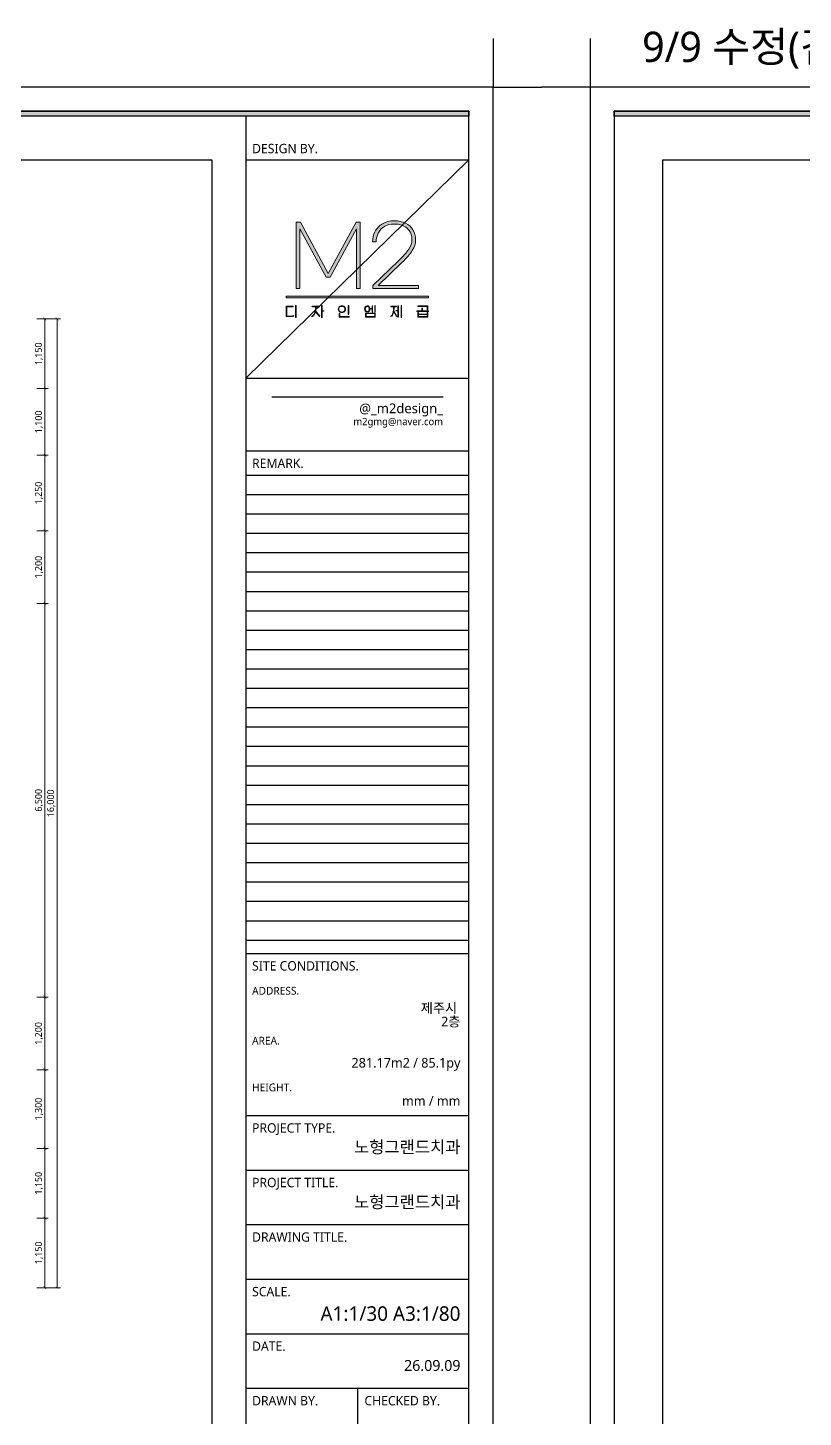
# Model space of a CAD drawing. Header units: metres. Extents: x 11578468 to 47831421, y -58341524 to -14256839.
# Drawn here: x 23853246 to 23866049, y -29070471 to -29047523 of the extents above; entities that cross this region are included whole.
import ezdxf
from ezdxf.enums import TextEntityAlignment as Align

# ---------------------------------------------------------------- set-up
doc = ezdxf.new("R2010")
doc.units = ezdxf.units.M
doc.header["$LTSCALE"] = 50
doc.header["$MEASUREMENT"] = 0
doc.linetypes.add('DH-HID2', pattern=[1.2, 0.8, -0.4])
doc.layers.get('0').update_dxf_attribs({"linetype": 'CONTINUOUS'})
doc.layers.get('DEFPOINTS').update_dxf_attribs({"linetype": 'CONTINUOUS'})
for name, color, linetype in [('_U+B808_U+C774_U+C5B4 2', 7, 'CONTINUOUS'), ('FORM(YOURNAME)-1', 1, 'CONTINUOUS'), ('FORM(YOURNAME)-11', 1, 'CONTINUOUS'), ('FU-FURM', 251, 'DH-HID2'), ('TEX', 7, 'CONTINUOUS')]:
    doc.layers.add(name, color=color, linetype=linetype)
doc.layers.add('ha', color=8, linetype='CONTINUOUS', lineweight=5)
doc.styles.add('JT1', font='malgun.ttf')
doc.styles.add('N 맑은고딕', font='malgun.ttf')
doc.styles.add('YOURNAME', font='malgun.ttf')

# ---------------------------------------------------------------- blocks, each defined once
blk = doc.blocks.new('block 34')
at = {"layer": '_U+B808_U+C774_U+C5B4 2'}
h = blk.add_hatch(color=35, dxfattribs=at)
h.dxf.hatch_style = 2
h.paths.add_polyline_path([(674.6, -105.53), (675.73, -105.53), (683.42, -119.69), (691.1, -105.53), (692.22, -105.53), (692.22, -123.82), (691.22, -123.82), (691.22, -107.31), (683.97, -120.67), (682.84, -120.67), (675.59, -107.31), (675.59, -123.82), (674.6, -123.82)])
h = blk.add_hatch(color=35, dxfattribs=at)
h.dxf.hatch_style = 2
edge = h.paths.add_edge_path()
edge.add_spline(control_points=[(704.68, -105.78), (705.57, -106.21), (706.25, -106.83), (706.73, -107.63), (707.21, -108.43), (707.45, -109.38), (707.45, -110.46), (707.45, -111.43), (707.14, -112.39), (706.53, -113.34), (705.92, -114.29), (704.98, -115.38), (703.7, -116.62), (703.7, -116.62), (697.12, -122.91), (697.12, -122.91), (697.12, -122.91), (708.26, -122.91), (708.26, -122.91), (708.26, -122.91), (708.26, -123.82), (708.26, -123.82), (708.26, -123.82), (695.66, -123.82), (695.66, -123.82), (695.66, -123.82), (695.66, -122.91), (695.66, -122.91), (695.66, -122.91), (702.73, -116.15), (702.73, -116.15), (703.99, -114.93), (704.93, -113.86), (705.54, -112.95), (706.15, -112.03), (706.45, -111.2), (706.45, -110.46), (706.45, -109.07), (706.01, -107.98), (705.12, -107.2), (704.23, -106.42), (703.05, -106.03), (701.57, -106.03), (700.53, -106.03), (699.64, -106.26), (698.89, -106.71), (698.15, -107.15), (697.57, -107.75), (697.18, -108.5), (696.79, -109.25), (696.59, -110.06), (696.59, -110.94), (696.59, -110.94), (695.59, -110.94), (695.59, -110.94), (695.59, -109.89), (695.83, -108.93), (696.3, -108.05), (696.77, -107.17), (697.46, -106.46), (698.36, -105.93), (699.26, -105.4), (700.33, -105.13), (701.57, -105.13), (702.76, -105.13), (703.79, -105.35), (704.68, -105.78)], knot_values=[0, 0, 0, 0, 1, 1, 1, 2, 2, 2, 3, 3, 3, 4, 4, 4, 5, 5, 5, 6, 6, 6, 7, 7, 7, 8, 8, 8, 9, 9, 9, 10, 10, 10, 11, 11, 11, 12, 12, 12, 13, 13, 13, 14, 14, 14, 15, 15, 15, 16, 16, 16, 17, 17, 17, 18, 18, 18, 19, 19, 19, 20, 20, 20, 21, 21, 21, 22, 22, 22, 22], degree=3, periodic=0)
at = {"layer": '_U+B808_U+C774_U+C5B4 2', "lineweight": 0}
blk.add_lwpolyline([(674.6, -105.53), (675.73, -105.53), (683.42, -119.69), (691.1, -105.53), (692.22, -105.53), (692.22, -123.82), (691.22, -123.82), (691.22, -107.31), (683.97, -120.67), (682.84, -120.67), (675.59, -107.31), (675.59, -123.82), (674.6, -123.82), (674.6, -105.53)], dxfattribs=at)
blk.add_open_spline([(704.68, -105.78), (705.57, -106.21), (706.25, -106.83), (706.73, -107.63), (707.21, -108.43), (707.45, -109.38), (707.45, -110.46), (707.45, -111.43), (707.14, -112.39), (706.53, -113.34), (705.92, -114.29), (704.98, -115.38), (703.7, -116.62), (703.7, -116.62), (697.12, -122.91), (697.12, -122.91), (697.12, -122.91), (708.26, -122.91), (708.26, -122.91), (708.26, -122.91), (708.26, -123.82), (708.26, -123.82), (708.26, -123.82), (695.66, -123.82), (695.66, -123.82), (695.66, -123.82), (695.66, -122.91), (695.66, -122.91), (695.66, -122.91), (702.73, -116.15), (702.73, -116.15), (703.99, -114.93), (704.93, -113.86), (705.54, -112.95), (706.15, -112.03), (706.45, -111.2), (706.45, -110.46), (706.45, -109.07), (706.01, -107.98), (705.12, -107.2), (704.23, -106.42), (703.05, -106.03), (701.57, -106.03), (700.53, -106.03), (699.64, -106.26), (698.89, -106.71), (698.15, -107.15), (697.57, -107.75), (697.18, -108.5), (696.79, -109.25), (696.59, -110.06), (696.59, -110.94), (696.59, -110.94), (695.59, -110.94), (695.59, -110.94), (695.59, -109.89), (695.83, -108.93), (696.3, -108.05), (696.77, -107.17), (697.46, -106.46), (698.36, -105.93), (699.26, -105.4), (700.33, -105.13), (701.57, -105.13), (702.76, -105.13), (703.79, -105.35), (704.68, -105.78)], degree=3, knots=[0, 0, 0, 0, 1, 1, 1, 2, 2, 2, 3, 3, 3, 4, 4, 4, 5, 5, 5, 6, 6, 6, 7, 7, 7, 8, 8, 8, 9, 9, 9, 10, 10, 10, 11, 11, 11, 12, 12, 12, 13, 13, 13, 14, 14, 14, 15, 15, 15, 16, 16, 16, 17, 17, 17, 18, 18, 18, 19, 19, 19, 20, 20, 20, 21, 21, 21, 22, 22, 22, 22], dxfattribs=at)
blk = doc.blocks.new('block 35')
at = {"layer": '_U+B808_U+C774_U+C5B4 2'}
h = blk.add_hatch(color=35, dxfattribs=at)
h.dxf.hatch_style = 2
edge = h.paths.add_edge_path()
edge.add_spline(control_points=[(673.72, -128.8), (673.72, -128.8), (672, -128.8), (672, -128.8), (672, -128.8), (672, -131.36), (672, -131.36), (672, -131.36), (673.14, -131.36), (673.14, -131.36), (673.29, -131.36), (673.44, -131.34), (673.6, -131.31), (673.75, -131.28), (673.88, -131.24), (673.98, -131.2), (673.98, -131.2), (673.98, -131.35), (673.98, -131.35), (673.88, -131.4), (673.75, -131.44), (673.6, -131.47), (673.45, -131.49), (673.3, -131.51), (673.14, -131.51), (673.14, -131.51), (671.83, -131.51), (671.83, -131.51), (671.83, -131.51), (671.83, -128.65), (671.83, -128.65), (671.83, -128.65), (673.72, -128.65), (673.72, -128.65), (673.72, -128.65), (673.72, -128.8), (673.72, -128.8)], knot_values=[0, 0, 0, 0, 1, 1, 1, 2, 2, 2, 3, 3, 3, 4, 4, 4, 5, 5, 5, 6, 6, 6, 7, 7, 7, 8, 8, 8, 9, 9, 9, 10, 10, 10, 11, 11, 11, 12, 12, 12, 12], degree=3, periodic=0)
h.paths.add_polyline_path([(674.54, -131.73), (674.38, -131.74), (674.38, -128.5), (674.54, -128.5)])
h = blk.add_hatch(color=35, dxfattribs=at)
h.dxf.hatch_style = 2
edge = h.paths.add_edge_path()
edge.add_spline(control_points=[(679.96, -130.01), (679.96, -130.01), (681.09, -131.37), (681.09, -131.37), (681.09, -131.37), (680.96, -131.47), (680.96, -131.47), (680.96, -131.47), (679.92, -130.19), (679.92, -130.19), (679.82, -130.57), (679.69, -130.87), (679.52, -131.09), (679.35, -131.32), (679.14, -131.46), (678.9, -131.51), (678.9, -131.51), (678.9, -131.36), (678.9, -131.36), (679.11, -131.3), (679.3, -131.16), (679.45, -130.93), (679.6, -130.7), (679.71, -130.39), (679.79, -130.03), (679.86, -129.66), (679.91, -129.25), (679.91, -128.8), (679.91, -128.8), (678.97, -128.8), (678.97, -128.8), (678.97, -128.8), (678.97, -128.65), (678.97, -128.65), (678.97, -128.65), (681, -128.65), (681, -128.65), (681, -128.65), (681, -128.8), (681, -128.8), (681, -128.8), (680.07, -128.8), (680.07, -128.8), (680.06, -129.26), (680.03, -129.66), (679.96, -130.01)], knot_values=[0, 0, 0, 0, 1, 1, 1, 2, 2, 2, 3, 3, 3, 4, 4, 4, 5, 5, 5, 6, 6, 6, 7, 7, 7, 8, 8, 8, 9, 9, 9, 10, 10, 10, 11, 11, 11, 12, 12, 12, 13, 13, 13, 14, 14, 14, 15, 15, 15, 15], degree=3, periodic=0)
h.paths.add_polyline_path([(682.21, -130.06), (681.69, -130.06), (681.69, -131.73), (681.54, -131.73), (681.54, -128.5), (681.69, -128.5), (681.69, -129.92), (682.21, -129.92)])
h = blk.add_hatch(color=35, dxfattribs=at)
h.dxf.hatch_style = 2
edge = h.paths.add_edge_path()
edge.add_spline(control_points=[(687.69, -128.68), (687.84, -128.76), (687.95, -128.87), (688.03, -129.01), (688.11, -129.15), (688.15, -129.3), (688.15, -129.47), (688.15, -129.64), (688.11, -129.8), (688.03, -129.94), (687.95, -130.08), (687.84, -130.19), (687.69, -130.27), (687.54, -130.35), (687.36, -130.39), (687.15, -130.39), (686.95, -130.39), (686.77, -130.35), (686.62, -130.27), (686.47, -130.19), (686.36, -130.08), (686.28, -129.94), (686.2, -129.8), (686.16, -129.64), (686.16, -129.47), (686.16, -129.3), (686.2, -129.15), (686.28, -129.01), (686.36, -128.87), (686.47, -128.76), (686.62, -128.68), (686.77, -128.6), (686.95, -128.56), (687.15, -128.56), (687.36, -128.56), (687.54, -128.6), (687.69, -128.68)], knot_values=[0, 0, 0, 0, 1, 1, 1, 2, 2, 2, 3, 3, 3, 4, 4, 4, 5, 5, 5, 6, 6, 6, 7, 7, 7, 8, 8, 8, 9, 9, 9, 10, 10, 10, 11, 11, 11, 12, 12, 12, 12], degree=3, periodic=0)
edge = h.paths.add_edge_path()
edge.add_spline(control_points=[(686.72, -128.79), (686.59, -128.86), (686.49, -128.95), (686.43, -129.07), (686.36, -129.18), (686.32, -129.32), (686.32, -129.47), (686.32, -129.63), (686.36, -129.76), (686.43, -129.88), (686.49, -130), (686.59, -130.09), (686.72, -130.15), (686.84, -130.22), (686.99, -130.25), (687.15, -130.25), (687.32, -130.25), (687.46, -130.22), (687.59, -130.15), (687.72, -130.09), (687.81, -130), (687.88, -129.88), (687.95, -129.76), (687.98, -129.63), (687.98, -129.47), (687.98, -129.32), (687.95, -129.18), (687.88, -129.07), (687.81, -128.95), (687.72, -128.86), (687.59, -128.79), (687.46, -128.73), (687.32, -128.7), (687.15, -128.7), (686.99, -128.7), (686.84, -128.73), (686.72, -128.79)], knot_values=[0, 0, 0, 0, 1, 1, 1, 2, 2, 2, 3, 3, 3, 4, 4, 4, 5, 5, 5, 6, 6, 6, 7, 7, 7, 8, 8, 8, 9, 9, 9, 10, 10, 10, 11, 11, 11, 12, 12, 12, 12], degree=3, periodic=0)
h.paths.add_polyline_path([(686.6, -131.51), (689.15, -131.51), (689.15, -131.66), (686.44, -131.66), (686.44, -130.66), (686.6, -130.66)])
h.paths.add_polyline_path([(689.03, -130.91), (688.87, -130.91), (688.87, -128.5), (689.03, -128.5)])
h = blk.add_hatch(color=35, dxfattribs=at)
h.dxf.hatch_style = 2
edge = h.paths.add_edge_path()
edge.add_spline(control_points=[(694.67, -130), (694.55, -130.16), (694.37, -130.23), (694.14, -130.23), (693.91, -130.23), (693.73, -130.16), (693.61, -130), (693.48, -129.84), (693.42, -129.64), (693.42, -129.39), (693.42, -129.14), (693.48, -128.94), (693.61, -128.78), (693.73, -128.62), (693.91, -128.54), (694.14, -128.54), (694.35, -128.54), (694.51, -128.61), (694.63, -128.74), (694.75, -128.87), (694.83, -129.04), (694.85, -129.25), (694.85, -129.25), (695.45, -129.25), (695.45, -129.25), (695.45, -129.25), (695.45, -128.52), (695.45, -128.52), (695.45, -128.52), (695.61, -128.52), (695.61, -128.52), (695.61, -128.52), (695.61, -130.29), (695.61, -130.29), (695.61, -130.29), (695.45, -130.29), (695.45, -130.29), (695.45, -130.29), (695.45, -129.4), (695.45, -129.4), (695.45, -129.4), (694.86, -129.4), (694.86, -129.4), (694.85, -129.64), (694.79, -129.85), (694.67, -130)], knot_values=[0, 0, 0, 0, 1, 1, 1, 2, 2, 2, 3, 3, 3, 4, 4, 4, 5, 5, 5, 6, 6, 6, 7, 7, 7, 8, 8, 8, 9, 9, 9, 10, 10, 10, 11, 11, 11, 12, 12, 12, 13, 13, 13, 14, 14, 14, 15, 15, 15, 15], degree=3, periodic=0)
edge = h.paths.add_edge_path()
edge.add_spline(control_points=[(693.73, -129.9), (693.83, -130.03), (693.97, -130.09), (694.14, -130.09), (694.31, -130.09), (694.45, -130.03), (694.55, -129.9), (694.65, -129.78), (694.7, -129.61), (694.7, -129.39), (694.7, -129.17), (694.65, -129), (694.55, -128.87), (694.45, -128.75), (694.31, -128.69), (694.14, -128.69), (693.97, -128.69), (693.83, -128.75), (693.73, -128.87), (693.63, -129), (693.58, -129.17), (693.58, -129.39), (693.58, -129.61), (693.63, -129.78), (693.73, -129.9)], knot_values=[0, 0, 0, 0, 1, 1, 1, 2, 2, 2, 3, 3, 3, 4, 4, 4, 5, 5, 5, 6, 6, 6, 7, 7, 7, 8, 8, 8, 8], degree=3, periodic=0)
h.paths.add_polyline_path([(693.69, -130.55), (696.36, -130.55), (696.36, -131.66), (693.69, -131.66)])
h.paths.add_polyline_path([(693.85, -131.51), (696.2, -131.51), (696.2, -130.7), (693.85, -130.7)])
h.paths.add_polyline_path([(696.36, -128.5), (696.36, -130.32), (696.2, -130.32), (696.2, -128.5)])
h = blk.add_hatch(color=35, dxfattribs=at)
h.dxf.hatch_style = 2
edge = h.paths.add_edge_path()
edge.add_spline(control_points=[(701.46, -129.93), (701.46, -129.93), (702.28, -131.39), (702.28, -131.39), (702.28, -131.39), (702.15, -131.47), (702.15, -131.47), (702.15, -131.47), (701.43, -130.17), (701.43, -130.17), (701.3, -130.94), (701.03, -131.39), (700.63, -131.51), (700.63, -131.51), (700.63, -131.35), (700.63, -131.35), (700.88, -131.26), (701.06, -130.99), (701.18, -130.55), (701.3, -130.1), (701.37, -129.52), (701.37, -128.8), (701.37, -128.8), (700.67, -128.8), (700.67, -128.8), (700.67, -128.8), (700.67, -128.65), (700.67, -128.65), (700.67, -128.65), (702.19, -128.65), (702.19, -128.65), (702.19, -128.65), (702.19, -128.8), (702.19, -128.8), (702.19, -128.8), (701.53, -128.8), (701.53, -128.8), (701.52, -129.25), (701.5, -129.63), (701.46, -129.93)], knot_values=[0, 0, 0, 0, 1, 1, 1, 2, 2, 2, 3, 3, 3, 4, 4, 4, 5, 5, 5, 6, 6, 6, 7, 7, 7, 8, 8, 8, 9, 9, 9, 10, 10, 10, 11, 11, 11, 12, 12, 12, 13, 13, 13, 13], degree=3, periodic=0)
h.paths.add_polyline_path([(702.59, -128.52), (702.75, -128.52), (702.75, -131.68), (702.59, -131.68), (702.59, -129.95), (702, -129.95), (702, -129.8), (702.59, -129.8)])
h.paths.add_polyline_path([(703.61, -128.5), (703.61, -131.73), (703.45, -131.73), (703.45, -128.5)])
h = blk.add_hatch(color=35, dxfattribs=at)
h.dxf.hatch_style = 2
h.paths.add_polyline_path([(711.02, -129.93), (711.02, -130.07), (707.82, -130.07), (707.82, -129.93), (709.16, -129.93), (709.16, -129.2), (709.32, -129.2), (709.32, -129.93)])
h.paths.add_polyline_path([(710.61, -128.72), (708.07, -128.72), (708.07, -128.57), (710.77, -128.57), (710.77, -129.64), (710.61, -129.64)])
h.paths.add_polyline_path([(710.61, -130.36), (710.77, -130.36), (710.77, -131.66), (708.08, -131.66), (708.08, -130.36), (708.24, -130.36), (708.24, -130.83), (710.61, -130.83)])
h.paths.add_polyline_path([(710.61, -131.52), (710.61, -130.97), (708.24, -130.97), (708.24, -131.52)])
at = {"layer": '_U+B808_U+C774_U+C5B4 2', "lineweight": 0}
for points in [[(674.54, -131.73), (674.38, -131.74), (674.38, -128.5), (674.54, -128.5), (674.54, -131.73)], [(682.21, -130.06), (681.69, -130.06), (681.69, -131.73), (681.54, -131.73), (681.54, -128.5), (681.69, -128.5), (681.69, -129.92), (682.21, -129.92), (682.21, -130.06)], [(689.03, -130.91), (688.87, -130.91), (688.87, -128.5), (689.03, -128.5), (689.03, -130.91)], [(696.36, -128.5), (696.36, -130.32), (696.2, -130.32), (696.2, -128.5), (696.36, -128.5)], [(702.59, -128.52), (702.75, -128.52), (702.75, -131.68), (702.59, -131.68), (702.59, -129.95), (702, -129.95), (702, -129.8), (702.59, -129.8), (702.59, -128.52)], [(703.61, -128.5), (703.61, -131.73), (703.45, -131.73), (703.45, -128.5), (703.61, -128.5)], [(711.02, -129.93), (711.02, -130.07), (707.82, -130.07), (707.82, -129.93), (709.16, -129.93), (709.16, -129.2), (709.32, -129.2), (709.32, -129.93), (711.02, -129.93)], [(710.61, -128.72), (708.07, -128.72), (708.07, -128.57), (710.77, -128.57), (710.77, -129.64), (710.61, -129.64), (710.61, -128.72)], [(686.6, -131.51), (689.15, -131.51), (689.15, -131.66), (686.44, -131.66), (686.44, -130.66), (686.6, -130.66), (686.6, -131.51)], [(693.69, -130.55), (696.36, -130.55), (696.36, -131.66), (693.69, -131.66), (693.69, -130.55)], [(693.85, -131.51), (696.2, -131.51), (696.2, -130.7), (693.85, -130.7), (693.85, -131.51)], [(710.61, -130.36), (710.77, -130.36), (710.77, -131.66), (708.08, -131.66), (708.08, -130.36), (708.24, -130.36), (708.24, -130.83), (710.61, -130.83), (710.61, -130.36)], [(710.61, -131.52), (710.61, -130.97), (708.24, -130.97), (708.24, -131.52), (710.61, -131.52)]]:
    blk.add_lwpolyline(points, dxfattribs=at)
for points, knots in [([(673.72, -128.8), (673.72, -128.8), (672, -128.8), (672, -128.8), (672, -128.8), (672, -131.36), (672, -131.36), (672, -131.36), (673.14, -131.36), (673.14, -131.36), (673.29, -131.36), (673.44, -131.34), (673.6, -131.31), (673.75, -131.28), (673.88, -131.24), (673.98, -131.2), (673.98, -131.2), (673.98, -131.35), (673.98, -131.35), (673.88, -131.4), (673.75, -131.44), (673.6, -131.47), (673.45, -131.49), (673.3, -131.51), (673.14, -131.51), (673.14, -131.51), (671.83, -131.51), (671.83, -131.51), (671.83, -131.51), (671.83, -128.65), (671.83, -128.65), (671.83, -128.65), (673.72, -128.65), (673.72, -128.65), (673.72, -128.65), (673.72, -128.8), (673.72, -128.8)], [0, 0, 0, 0, 1, 1, 1, 2, 2, 2, 3, 3, 3, 4, 4, 4, 5, 5, 5, 6, 6, 6, 7, 7, 7, 8, 8, 8, 9, 9, 9, 10, 10, 10, 11, 11, 11, 12, 12, 12, 12]), ([(679.96, -130.01), (679.96, -130.01), (681.09, -131.37), (681.09, -131.37), (681.09, -131.37), (680.96, -131.47), (680.96, -131.47), (680.96, -131.47), (679.92, -130.19), (679.92, -130.19), (679.82, -130.57), (679.69, -130.87), (679.52, -131.09), (679.35, -131.32), (679.14, -131.46), (678.9, -131.51), (678.9, -131.51), (678.9, -131.36), (678.9, -131.36), (679.11, -131.3), (679.3, -131.16), (679.45, -130.93), (679.6, -130.7), (679.71, -130.39), (679.79, -130.03), (679.86, -129.66), (679.91, -129.25), (679.91, -128.8), (679.91, -128.8), (678.97, -128.8), (678.97, -128.8), (678.97, -128.8), (678.97, -128.65), (678.97, -128.65), (678.97, -128.65), (681, -128.65), (681, -128.65), (681, -128.65), (681, -128.8), (681, -128.8), (681, -128.8), (680.07, -128.8), (680.07, -128.8), (680.06, -129.26), (680.03, -129.66), (679.96, -130.01)], [0, 0, 0, 0, 1, 1, 1, 2, 2, 2, 3, 3, 3, 4, 4, 4, 5, 5, 5, 6, 6, 6, 7, 7, 7, 8, 8, 8, 9, 9, 9, 10, 10, 10, 11, 11, 11, 12, 12, 12, 13, 13, 13, 14, 14, 14, 15, 15, 15, 15]), ([(687.69, -128.68), (687.84, -128.76), (687.95, -128.87), (688.03, -129.01), (688.11, -129.15), (688.15, -129.3), (688.15, -129.47), (688.15, -129.64), (688.11, -129.8), (688.03, -129.94), (687.95, -130.08), (687.84, -130.19), (687.69, -130.27), (687.54, -130.35), (687.36, -130.39), (687.15, -130.39), (686.95, -130.39), (686.77, -130.35), (686.62, -130.27), (686.47, -130.19), (686.36, -130.08), (686.28, -129.94), (686.2, -129.8), (686.16, -129.64), (686.16, -129.47), (686.16, -129.3), (686.2, -129.15), (686.28, -129.01), (686.36, -128.87), (686.47, -128.76), (686.62, -128.68), (686.77, -128.6), (686.95, -128.56), (687.15, -128.56), (687.36, -128.56), (687.54, -128.6), (687.69, -128.68)], [0, 0, 0, 0, 1, 1, 1, 2, 2, 2, 3, 3, 3, 4, 4, 4, 5, 5, 5, 6, 6, 6, 7, 7, 7, 8, 8, 8, 9, 9, 9, 10, 10, 10, 11, 11, 11, 12, 12, 12, 12]), ([(686.72, -128.79), (686.59, -128.86), (686.49, -128.95), (686.43, -129.07), (686.36, -129.18), (686.32, -129.32), (686.32, -129.47), (686.32, -129.63), (686.36, -129.76), (686.43, -129.88), (686.49, -130), (686.59, -130.09), (686.72, -130.15), (686.84, -130.22), (686.99, -130.25), (687.15, -130.25), (687.32, -130.25), (687.46, -130.22), (687.59, -130.15), (687.72, -130.09), (687.81, -130), (687.88, -129.88), (687.95, -129.76), (687.98, -129.63), (687.98, -129.47), (687.98, -129.32), (687.95, -129.18), (687.88, -129.07), (687.81, -128.95), (687.72, -128.86), (687.59, -128.79), (687.46, -128.73), (687.32, -128.7), (687.15, -128.7), (686.99, -128.7), (686.84, -128.73), (686.72, -128.79)], [0, 0, 0, 0, 1, 1, 1, 2, 2, 2, 3, 3, 3, 4, 4, 4, 5, 5, 5, 6, 6, 6, 7, 7, 7, 8, 8, 8, 9, 9, 9, 10, 10, 10, 11, 11, 11, 12, 12, 12, 12]), ([(694.67, -130), (694.55, -130.16), (694.37, -130.23), (694.14, -130.23), (693.91, -130.23), (693.73, -130.16), (693.61, -130), (693.48, -129.84), (693.42, -129.64), (693.42, -129.39), (693.42, -129.14), (693.48, -128.94), (693.61, -128.78), (693.73, -128.62), (693.91, -128.54), (694.14, -128.54), (694.35, -128.54), (694.51, -128.61), (694.63, -128.74), (694.75, -128.87), (694.83, -129.04), (694.85, -129.25), (694.85, -129.25), (695.45, -129.25), (695.45, -129.25), (695.45, -129.25), (695.45, -128.52), (695.45, -128.52), (695.45, -128.52), (695.61, -128.52), (695.61, -128.52), (695.61, -128.52), (695.61, -130.29), (695.61, -130.29), (695.61, -130.29), (695.45, -130.29), (695.45, -130.29), (695.45, -130.29), (695.45, -129.4), (695.45, -129.4), (695.45, -129.4), (694.86, -129.4), (694.86, -129.4), (694.85, -129.64), (694.79, -129.85), (694.67, -130)], [0, 0, 0, 0, 1, 1, 1, 2, 2, 2, 3, 3, 3, 4, 4, 4, 5, 5, 5, 6, 6, 6, 7, 7, 7, 8, 8, 8, 9, 9, 9, 10, 10, 10, 11, 11, 11, 12, 12, 12, 13, 13, 13, 14, 14, 14, 15, 15, 15, 15]), ([(693.73, -129.9), (693.83, -130.03), (693.97, -130.09), (694.14, -130.09), (694.31, -130.09), (694.45, -130.03), (694.55, -129.9), (694.65, -129.78), (694.7, -129.61), (694.7, -129.39), (694.7, -129.17), (694.65, -129), (694.55, -128.87), (694.45, -128.75), (694.31, -128.69), (694.14, -128.69), (693.97, -128.69), (693.83, -128.75), (693.73, -128.87), (693.63, -129), (693.58, -129.17), (693.58, -129.39), (693.58, -129.61), (693.63, -129.78), (693.73, -129.9)], [0, 0, 0, 0, 1, 1, 1, 2, 2, 2, 3, 3, 3, 4, 4, 4, 5, 5, 5, 6, 6, 6, 7, 7, 7, 8, 8, 8, 8]), ([(701.46, -129.93), (701.46, -129.93), (702.28, -131.39), (702.28, -131.39), (702.28, -131.39), (702.15, -131.47), (702.15, -131.47), (702.15, -131.47), (701.43, -130.17), (701.43, -130.17), (701.3, -130.94), (701.03, -131.39), (700.63, -131.51), (700.63, -131.51), (700.63, -131.35), (700.63, -131.35), (700.88, -131.26), (701.06, -130.99), (701.18, -130.55), (701.3, -130.1), (701.37, -129.52), (701.37, -128.8), (701.37, -128.8), (700.67, -128.8), (700.67, -128.8), (700.67, -128.8), (700.67, -128.65), (700.67, -128.65), (700.67, -128.65), (702.19, -128.65), (702.19, -128.65), (702.19, -128.65), (702.19, -128.8), (702.19, -128.8), (702.19, -128.8), (701.53, -128.8), (701.53, -128.8), (701.52, -129.25), (701.5, -129.63), (701.46, -129.93)], [0, 0, 0, 0, 1, 1, 1, 2, 2, 2, 3, 3, 3, 4, 4, 4, 5, 5, 5, 6, 6, 6, 7, 7, 7, 8, 8, 8, 9, 9, 9, 10, 10, 10, 11, 11, 11, 12, 12, 12, 13, 13, 13, 13])]:
    blk.add_open_spline(points, degree=3, knots=knots, dxfattribs=at)
blk = doc.blocks.new('block 33')
at = {"layer": '_U+B808_U+C774_U+C5B4 2'}
for name in ['block 34', 'block 35']:
    blk.add_blockref(name, (0, 0), dxfattribs=at)
blk = doc.blocks.new('block 32')
at = {"layer": '_U+B808_U+C774_U+C5B4 2'}
h = blk.add_hatch(color=35, dxfattribs=at)
h.dxf.hatch_style = 2
h.paths.add_polyline_path([(711.02, -126.32), (671.83, -126.32), (671.83, -125.91), (711.02, -125.91)])
at = {"layer": '_U+B808_U+C774_U+C5B4 2', "lineweight": 0}
blk.add_lwpolyline([(711.02, -126.32), (671.83, -126.32), (671.83, -125.91), (711.02, -125.91), (711.02, -126.32)], dxfattribs=at)
at = {"layer": '_U+B808_U+C774_U+C5B4 2'}
blk.add_blockref('block 33', (0, 0), dxfattribs=at)
blk = doc.blocks.new('FORM-ELEVATION')
at = {"layer": 'FORM(YOURNAME)-11'}
h = blk.add_hatch(color=256, dxfattribs=at)
h.dxf.hatch_style = 1
h.paths.add_polyline_path([(-10309, 35708), (71691, 35708), (71691, 35508), (-10309, 35508)])
h.paths.add_polyline_path([(-10309, -21492), (71691, -21492), (71691, -21692), (-10309, -21692)])
at = {"layer": 'DEFPOINTS', "color": 158}
for p, q in [((62481, 35508), (62481, -21492)), ((62481, 33708), (71691, 33708)), ((62481, 24686), (71691, 33708)), ((62481, 24686), (71691, 24686)), ((62481, 20686), (71691, 20686)), ((62481, 19886), (71691, 19886)), ((62481, 19086), (71691, 19086)), ((62481, 18286), (71691, 18286)), ((62481, 17486), (71691, 17486)), ((62481, 16686), (71691, 16686)), ((62481, 15886), (71691, 15886)), ((62481, 15086), (71691, 15086)), ((62481, 14286), (71691, 14286)), ((62481, 13486), (71691, 13486)), ((62481, 12686), (71691, 12686)), ((62481, 11886), (71691, 11886)), ((62481, 11086), (71691, 11086)), ((62481, 10286), (71691, 10286)), ((62481, 9486), (71691, 9486)), ((62481, 8686), (71691, 8686)), ((62481, 7886), (71691, 7886)), ((62481, 7086), (71691, 7086)), ((62481, 6286), (71691, 6286)), ((62481, 5486), (71691, 5486)), ((62481, 4686), (71691, 4686)), ((62481, 3886), (71691, 3886)), ((62481, 3086), (71691, 3086)), ((62481, 2286), (71691, 2286)), ((62481, 1486), (71691, 1486))]:
    blk.add_line(p, q, dxfattribs=at)
at = {"layer": 'DEFPOINTS', "color": 1}
for points in [[(-11309, 38708), (-11309, 36708), (-13309, 36708)], [(72691, 38708), (72691, 36708), (74691, 36708)]]:
    blk.add_lwpolyline(points, dxfattribs=at)
at = {"layer": 'DEFPOINTS', "color": 158}
blk.add_lwpolyline([(-10309, -21692), (71691, -21692), (71691, 35708), (-10309, 35708)], close=True, dxfattribs=at)
at = {"layer": 'DEFPOINTS'}
blk.add_lwpolyline([(-8309, 33708), (61071, 33708), (61071, -19692), (-8309, -19692)], close=True, dxfattribs=at)
at = {"layer": 'FORM(YOURNAME)-11', "color": 251}
blk.add_line((63550, 23916), (70622, 23916), dxfattribs=at)
at = {"layer": 'FORM(YOURNAME)-11', "color": 14}
for p, q in [((62481, 21686), (71691, 21686)), ((62481, 937), (71691, 937)), ((62481, -5756), (71691, -5756)), ((62481, -8009), (71691, -8009)), ((62481, -10261), (71691, -10261)), ((62481, -12514), (71691, -12514)), ((62481, -14766), (71691, -14766)), ((62481, -17019), (71691, -17019)), ((67086, -17019), (67086, -21492))]:
    blk.add_line(p, q, dxfattribs=at)
at = {"layer": 'FORM(YOURNAME)-11', "color": 250}
blk.add_lwpolyline([(-11309, -22692), (72691, -22692), (72691, 36708), (-11309, 36708)], close=True, dxfattribs=at)
at = {"layer": 'FORM(YOURNAME)-11'}
blk.add_lwpolyline([(-10309, 35708), (71691, 35708), (71691, 35508), (-10309, 35508)], close=True, dxfattribs=at)
at = {"layer": '_U+B808_U+C774_U+C5B4 2', "xscale": 150, "yscale": 150, "zscale": 150}
blk.add_blockref('block 32', (-36628, 46957), dxfattribs=at)
at = {"layer": 'FORM(YOURNAME)-11', "color": 14, "style": 'YOURNAME'}
for s, height, p in [('DESIGN BY.', 386.1, (62739, 34170)), ('REMARK.', 386.1, (62739, 21172)), ('SITE CONDITIONS.', 386.14, (62739, 422)), ('PROJECT TYPE.', 386.14, (62739, -6271)), ('PROJECT TITLE.', 386.14, (62739, -8524)), ('DRAWING TITLE.', 386.14, (62739, -10776)), ('SCALE.', 386.1, (62739, -13029)), ('DATE.', 386.1, (62739, -15281)), ('DRAWN BY.', 386.1, (62739, -17534)), ('CHECKED BY.', 386.14, (67376, -17534))]:
    blk.add_text(s, height=height, dxfattribs=at).set_placement(p, align=Align.MIDDLE_LEFT)
for s, height, width, p in [('@_m2design_', 400, 1.03, (70622, 23242)), ('m2gmg@naver.com', 300, 0.995, (70622, 22747))]:
    blk.add_text(s, height=height, dxfattribs=dict(at, width=width)).set_placement(p, align=Align.RIGHT)
at = {"layer": 'FORM(YOURNAME)-11', "color": 251, "style": 'YOURNAME'}
for s, p in [('ADDRESS.', (62739, -608)), ('AREA.', (62739, -2667)), ('HEIGHT.', (62739, -4598))]:
    blk.add_text(s, height=321.8, dxfattribs=at).set_placement(p, align=Align.MIDDLE_LEFT)
at = {"layer": 'FORM(YOURNAME)-11', "color": 3, "style": 'YOURNAME'}
for tag, height, p in [('1', 451, (71041, -1219)), ('2', 451, (71041, -1863)), ('3', 451, (71041, -3150)), ('4', 451, (71041, -5081)), ('5', 515, (71041, -7398)), ('6', 515, (71041, -9650)), ('7', 515, (71041, -11903)), ('8', 515, (71041, -14155)), ('9', 515, (71041, -16408)), ('10', 515, (66791, -18596)), ('11', 515, (71041, -18660)), ('12', 515, (66791, -20848)), ('13', 515, (71041, -20848))]:
    blk.add_attdef(tag, text='', height=height, dxfattribs=at).set_placement(p, align=Align.MIDDLE_RIGHT)
blk = doc.blocks.new('_ArchTick')
at = {"color": 0, "linetype": 'ByBlock', "const_width": 0.15}
blk.add_lwpolyline([(-0.5, -0.5), (0.5, 0.5)], dxfattribs=at)
blk = doc.blocks.new('gasdgd')
at = {"layer": 'ha'}
for p, q in [((23853395, -29052332), (23853584, -29052332)), ((23853395, -29052332), (23853784, -29052332)), ((23853528, -29052332), (23853528, -29053482)), ((23853728, -29068332), (23853728, -29052332)), ((23853395, -29053482), (23853584, -29053482)), ((23853395, -29053482), (23853584, -29053482)), ((23853528, -29053482), (23853528, -29054582)), ((23853395, -29054582), (23853584, -29054582)), ((23853395, -29054582), (23853584, -29054582)), ((23853528, -29054582), (23853528, -29055832)), ((23853395, -29055832), (23853584, -29055832)), ((23853395, -29055832), (23853584, -29055832)), ((23853528, -29055832), (23853528, -29057032)), ((23853395, -29057032), (23853584, -29057032)), ((23853395, -29057032), (23853584, -29057032)), ((23853528, -29057032), (23853528, -29063532)), ((23853395, -29063532), (23853584, -29063532)), ((23853395, -29063532), (23853584, -29063532)), ((23853528, -29063532), (23853528, -29064732)), ((23853395, -29064732), (23853584, -29064732)), ((23853395, -29064732), (23853584, -29064732)), ((23853528, -29064732), (23853528, -29066032)), ((23853395, -29066032), (23853584, -29066032)), ((23853395, -29066032), (23853584, -29066032)), ((23853528, -29066032), (23853528, -29067182)), ((23853395, -29067182), (23853584, -29067182)), ((23853395, -29067182), (23853584, -29067182)), ((23853528, -29067182), (23853528, -29068332)), ((23853395, -29068332), (23853584, -29068332)), ((23853395, -29068332), (23853784, -29068332))]:
    blk.add_line(p, q, dxfattribs=at)
at = {"layer": 'ha', "xscale": 45, "yscale": 45, "zscale": 45}
for p, rotation in [((23853528, -29052332), 90), ((23853728, -29052332), 90), ((23853528, -29053482), 270), ((23853528, -29053482), 90), ((23853528, -29054582), 270), ((23853528, -29054582), 90), ((23853528, -29055832), 270), ((23853528, -29055832), 90), ((23853528, -29057032), 270), ((23853528, -29057032), 90), ((23853528, -29063532), 270), ((23853528, -29063532), 90), ((23853528, -29064732), 270), ((23853528, -29064732), 90), ((23853528, -29066032), 270), ((23853528, -29066032), 90), ((23853528, -29067182), 270), ((23853528, -29067182), 90), ((23853528, -29068332), 270), ((23853728, -29068332), 270)]:
    blk.add_blockref('_ArchTick', p, dxfattribs=dict(at, rotation=rotation))
at = {"layer": 'ha', "char_height": 112.5, "attachment_point": 5, "rotation": 90, "style": 'N 맑은고딕'}
for s, insert in [('1,150', (23853432, -29052907)), ('1,100', (23853432, -29054032)), ('1,250', (23853432, -29055207)), ('1,200', (23853432, -29056432)), ('6,500', (23853432, -29060282)), ('16,000', (23853632, -29060332)), ('1,200', (23853432, -29064132)), ('1,300', (23853432, -29065382)), ('1,150', (23853432, -29066607)), ('1,150', (23853432, -29067757))]:
    blk.add_mtext(s, dxfattribs=dict(at, insert=insert))

msp = doc.modelspace()

# ---------------------------------------------------------------- block references
at = {"layer": 'FORM(YOURNAME)-1'}
ref = msp.add_blockref('FORM-ELEVATION', (23831853.2, -29063185.2), dxfattribs=dict(at, xscale=0.4, yscale=0.4, zscale=0.4))
ref.add_attrib('9', '26.09.09', dxfattribs={"layer": 'FORM(YOURNAME)-11', "color": 3, "height": 180, "style": 'YOURNAME'}).set_placement((23860389.5, -29069616.8), align=Align.MIDDLE_RIGHT)
ref.add_attrib('8', 'A1:1/30 A3:1/80', dxfattribs={"layer": 'FORM(YOURNAME)-11', "color": 3, "height": 240, "style": 'YOURNAME'}).set_placement((23860389.5, -29068759.6), align=Align.MIDDLE_RIGHT)
ref.add_attrib('6', '노형그랜드치과', dxfattribs={"layer": 'FORM(YOURNAME)-11', "color": 3, "height": 200, "style": 'YOURNAME'}).set_placement((23860389.5, -29066916.9), align=Align.MIDDLE_RIGHT)
ref.add_attrib('5', '노형그랜드치과', dxfattribs={"layer": 'FORM(YOURNAME)-11', "color": 3, "height": 200, "style": 'YOURNAME'}).set_placement((23860389.5, -29066009.3), align=Align.MIDDLE_RIGHT)
ref.add_attrib('1', '제주시 ', dxfattribs={"layer": 'FORM(YOURNAME)-11', "color": 3, "height": 160, "style": 'YOURNAME'}).set_placement((23860389.5, -29063713.9), align=Align.MIDDLE_RIGHT)
ref.add_attrib('2', '2층', dxfattribs={"layer": 'FORM(YOURNAME)-11', "color": 3, "height": 160, "style": 'YOURNAME'}).set_placement((23860389.5, -29063936.8), align=Align.MIDDLE_RIGHT)
ref.add_attrib('3', '281.17m2 / 85.1py', dxfattribs={"layer": 'FORM(YOURNAME)-11', "color": 3, "height": 160, "style": 'YOURNAME'}).set_placement((23860389.5, -29064617.7), align=Align.MIDDLE_RIGHT)
ref.add_attrib('4', 'mm / mm', dxfattribs={"layer": 'FORM(YOURNAME)-11', "color": 3, "height": 160, "style": 'YOURNAME'}).set_placement((23860389.5, -29065247.5), align=Align.MIDDLE_RIGHT)
at = {"layer": 'FORM(YOURNAME)-1', "xscale": 0.4, "yscale": 0.4, "zscale": 0.4}
msp.add_blockref('FORM-ELEVATION', (23867053.2, -29063185.2), dxfattribs=at)
at = {"layer": 'FU-FURM', "color": 8, "ltscale": 30}
msp.add_blockref('gasdgd', (0, 0), dxfattribs=at)

# ---------------------------------------------------------------- texts
at = {"layer": 'TEX', "style": 'JT1'}
msp.add_text('9/9 수정(김용채)', height=500, dxfattribs=at).set_placement((23863388.6, -29048086.9))

doc.saveas('drawing.dxf')
